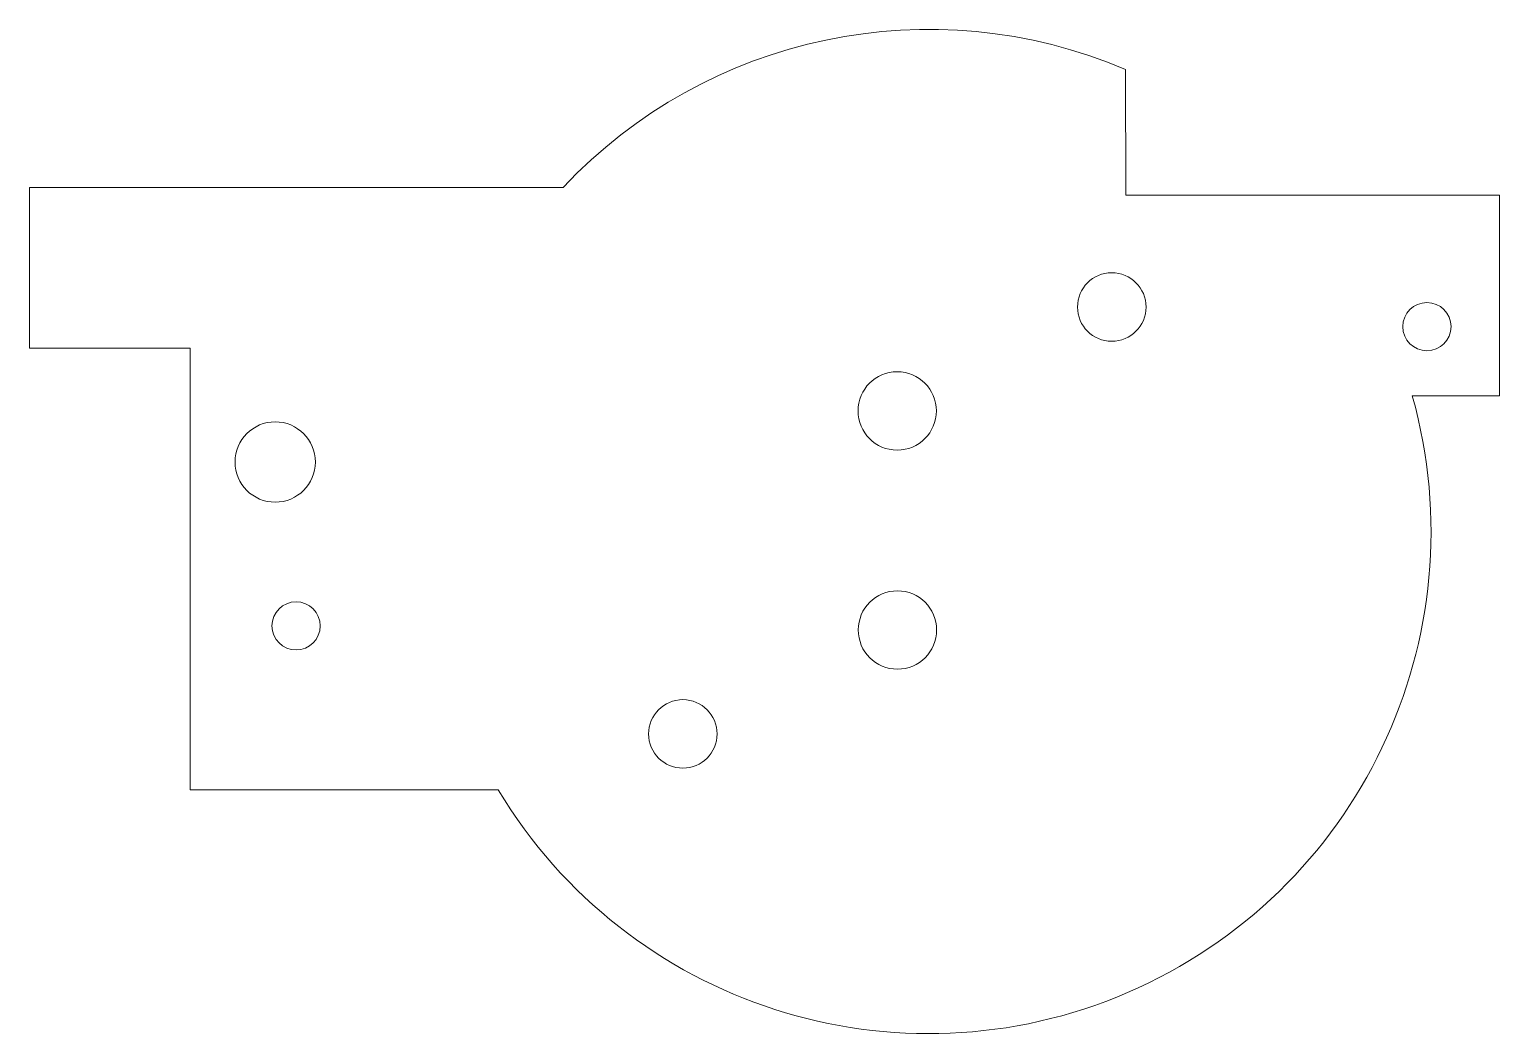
# Model space of a CAD drawing. Header units: millimetres. Extents: x -22.4 to 14.2, y -12.5 to 12.5.
import ezdxf

# ---------------------------------------------------------------- set-up
doc = ezdxf.new("R2010")
doc.units = ezdxf.units.MM
doc.layers.get('0').update_dxf_attribs({"lineweight": 25})

msp = doc.modelspace()

# ---------------------------------------------------------------- linework, layer by layer
at = {"lineweight": 13, "flags": 128}
for points in [[(-18.388, 8.567), (-22.388, 8.567), (-22.388, 4.567), (-18.388, 4.567), (-18.388, -6.433), (-10.717, -6.433, 0.874528), (12.036, 3.374), (14.209, 3.374), (14.209, 8.374), (4.909, 8.374), (4.9, 11.5, 0.314424), (-9.103, 8.567)], [(11.8, 5.1, 1), (13, 5.1, 1)], [(-17.27, 1.73, 1), (-15.27, 1.73, 1)], [(-16.35, -2.35, 1), (-15.15, -2.35, 1)]]:
    msp.add_lwpolyline(points, format="xyb", close=True, dxfattribs=at)
at = {"color": 7, "linetype": 'Continuous', "lineweight": 13, "flags": 128}
for points in [[(3.702, 5.589, 1), (5.408, 5.589, 1)], [(-1.762, 3.002, 1), (0.189, 3.002, 1)], [(-1.756, -2.452, 1), (0.195, -2.452, 1)], [(-6.975, -5.039, 1), (-5.269, -5.039, 1)]]:
    msp.add_lwpolyline(points, format="xyb", close=True, dxfattribs=at)
at = {"lineweight": 13, "flags": 128}
msp.add_lwpolyline([(-10.717, -6.433, 0.874528), (12.036, 3.374)], format="xyb", dxfattribs=at)

doc.saveas('drawing.dxf')
